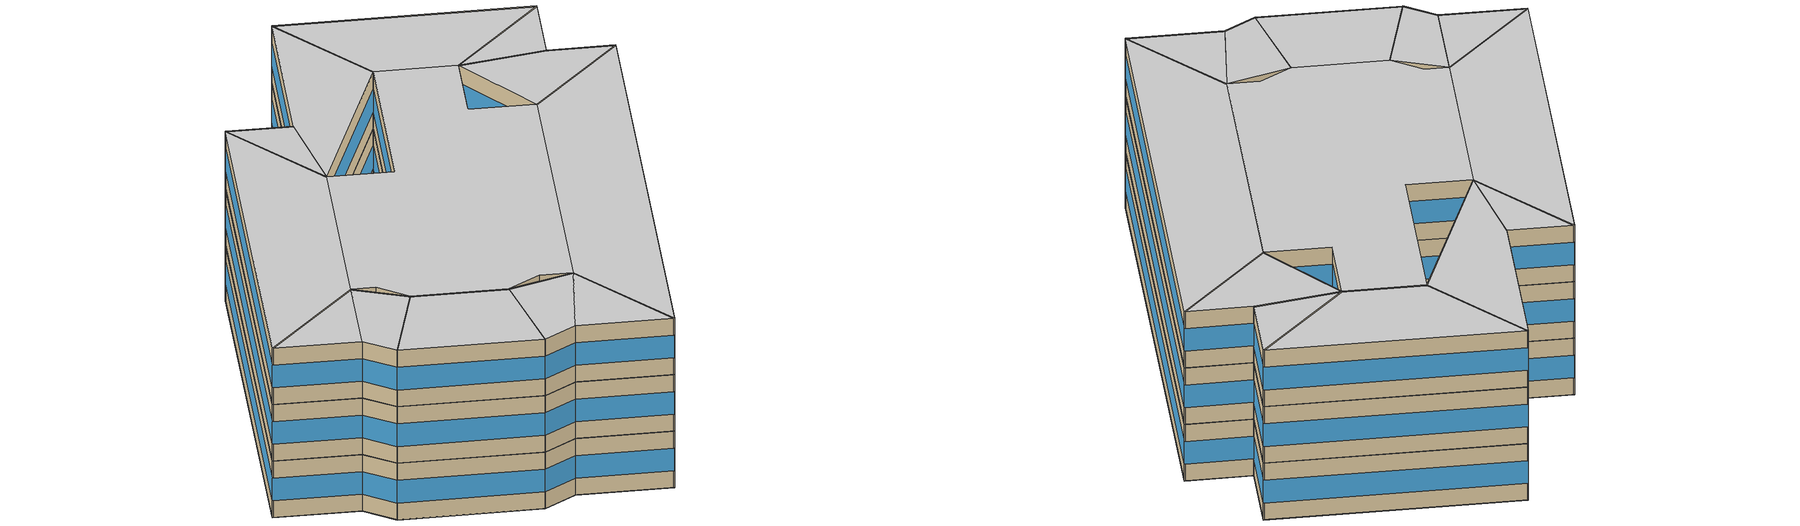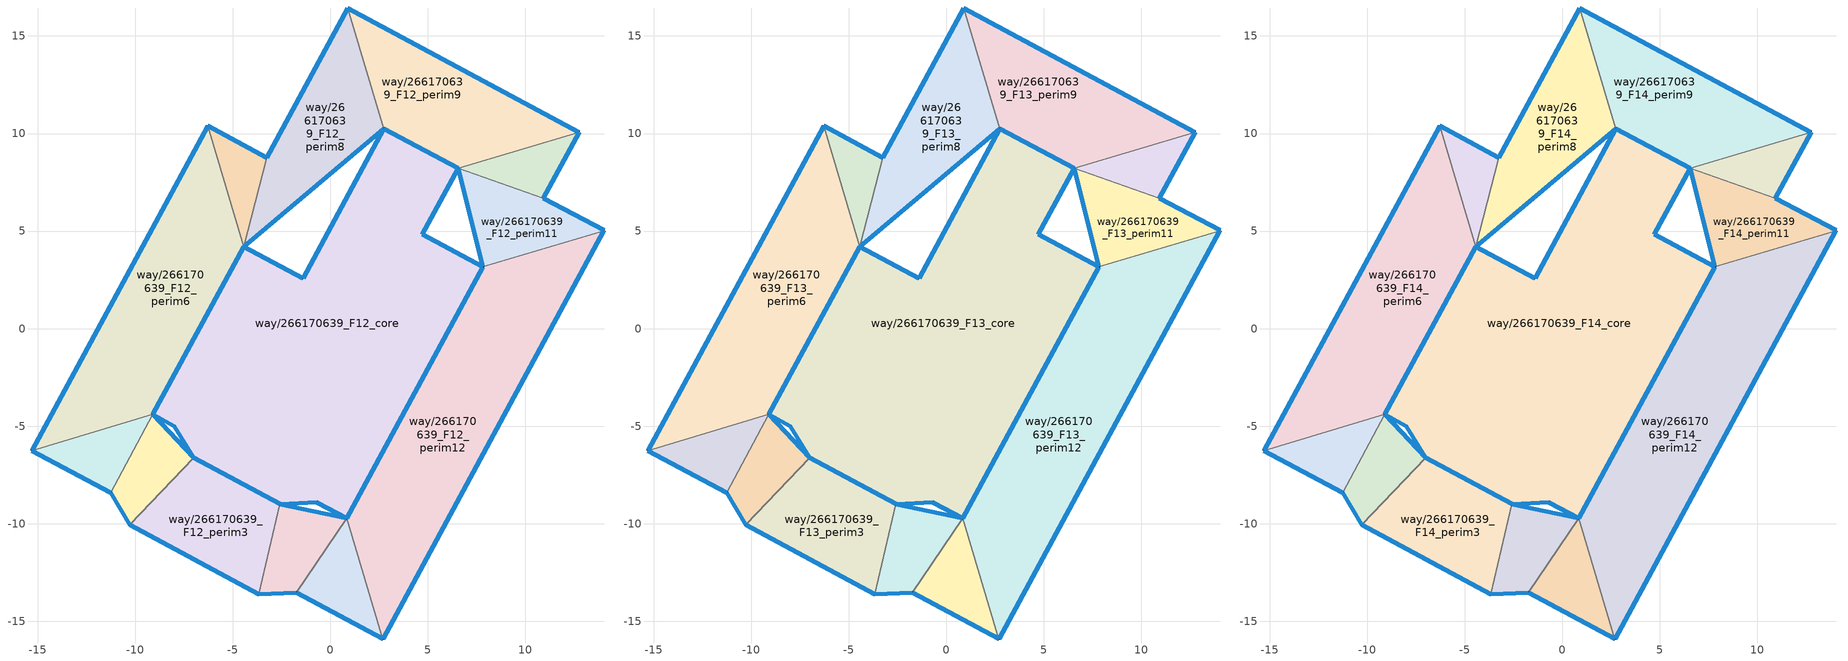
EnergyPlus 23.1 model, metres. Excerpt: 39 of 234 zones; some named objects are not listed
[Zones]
way/266170639_F12_perim1
 floor to way/266170639_F11_perim1 (Floor_Construction): 2.7,-15.91 0.85,-9.73 -1.73,-13.53 z42
 wall outside (Wall_Construction): 2.7,-15.91 -1.73,-13.53 z42:45.5
 wall to way/266170639_F12_perim12 (Wall_Construction): 0.85,-9.73 2.7,-15.91 z42:45.5
 wall to way/266170639_F12_perim2 (Wall_Construction): -1.73,-13.53 0.85,-9.73 z42:45.5
 window (Window_Construction): 2.7,-15.91 -1.73,-13.53 z43.05:44.45
way/266170639_F12_perim2
 floor to way/266170639_F11_perim2 (Floor_Construction): -1.73,-13.53 0.85,-9.73 -2.59,-8.99 -3.66,-13.61 z42
 wall outside (Wall_Construction): -1.73,-13.53 -3.66,-13.61 / -2.59,-8.99 0.85,-9.73 z42:45.5
 wall to way/266170639_F12_perim3 (Wall_Construction): -3.66,-13.61 -2.59,-8.99 z42:45.5
 window (Window_Construction): -1.73,-13.53 -3.65,-13.61 / -2.59,-8.99 0.85,-9.73 z43.05:44.45
way/266170639_F12_perim3
 floor to way/266170639_F11_perim3 (Floor_Construction): -3.66,-13.61 -2.59,-8.99 -7,-6.62 -10.27,-10.05 z42
 wall outside (Wall_Construction): -3.66,-13.61 -10.27,-10.05 / -7,-6.62 -2.59,-8.99 z42:45.5
 wall to way/266170639_F12_perim4 (Wall_Construction): -10.27,-10.05 -7,-6.62 z42:45.5
 window (Window_Construction): -3.66,-13.6 -10.27,-10.05 / -7,-6.62 -2.6,-8.99 z43.05:44.45
way/266170639_F12_perim4
 floor to way/266170639_F11_perim4 (Floor_Construction): -10.27,-10.05 -7,-6.62 -9.09,-4.4 -11.26,-8.42 z42
 wall outside (Wall_Construction): -10.27,-10.05 -11.26,-8.42 / -9.09,-4.4 -7,-6.62 z42:45.5
 wall to way/266170639_F12_perim5 (Wall_Construction): -11.26,-8.42 -9.09,-4.4 z42:45.5
 window (Window_Construction): -10.27,-10.05 -11.25,-8.42 / -9.09,-4.4 -7.01,-6.62 z43.05:44.45
way/266170639_F12_perim5
 floor to way/266170639_F11_perim5 (Floor_Construction): -11.26,-8.42 -9.09,-4.4 -15.29,-6.25 z42
 wall outside (Wall_Construction): -11.26,-8.42 -15.29,-6.25 z42:45.5
 wall to way/266170639_F12_perim6 (Wall_Construction): -15.29,-6.25 -9.09,-4.4 z42:45.5
 window (Window_Construction): -11.26,-8.42 -15.29,-6.25 z43.05:44.45
way/266170639_F12_perim6
 floor to way/266170639_F11_perim6 (Floor_Construction): -9.09,-4.4 -4.43,4.21 -6.28,10.39 -15.29,-6.25 z42
 wall outside (Wall_Construction): -15.29,-6.25 -6.28,10.39 / -4.43,4.21 -9.09,-4.4 z42:45.5
 wall to way/266170639_F12_perim7 (Wall_Construction): -6.28,10.39 -4.43,4.21 z42:45.5
 window (Window_Construction): -15.29,-6.24 -6.29,10.38 / -4.43,4.2 -9.09,-4.39 z43.05:44.45
way/266170639_F12_perim7
 floor to way/266170639_F11_perim7 (Floor_Construction): -4.43,4.21 -3.25,8.76 -6.28,10.39 z42
 wall outside (Wall_Construction): -6.28,10.39 -3.25,8.76 z42:45.5
 wall to way/266170639_F12_perim8 (Wall_Construction): -3.25,8.76 -4.43,4.21 z42:45.5
 window (Window_Construction): -6.28,10.39 -3.25,8.76 z43.05:44.45
way/266170639_F12_perim8
 floor to way/266170639_F11_perim8 (Floor_Construction): 2.75,10.25 0.9,16.43 -3.25,8.76 -4.43,4.21 z42
 wall outside (Wall_Construction): -3.25,8.76 0.9,16.43 / 2.75,10.25 -4.43,4.21 z42:45.5
 wall to way/266170639_F12_perim9 (Wall_Construction): 0.9,16.43 2.75,10.25 z42:45.5
 window (Window_Construction): -3.25,8.76 0.9,16.43 / 2.75,10.25 -4.43,4.21 z43.05:44.45
way/266170639_F12_perim9
 floor to way/266170639_F11_perim9 (Floor_Construction): 12.75,10.07 0.9,16.43 2.75,10.25 6.55,8.21 z42
 wall outside (Wall_Construction): 0.9,16.43 12.75,10.07 / 6.55,8.21 2.75,10.25 z42:45.5
 wall to way/266170639_F12_perim10 (Wall_Construction): 12.75,10.07 6.55,8.21 z42:45.5
 window (Window_Construction): 0.91,16.43 12.75,10.07 / 6.55,8.21 2.75,10.25 z43.05:44.45
way/266170639_F12_perim10
 floor to way/266170639_F11_perim10 (Floor_Construction): 10.92,6.69 12.75,10.07 6.55,8.21 z42
 wall outside (Wall_Construction): 12.75,10.07 10.92,6.69 z42:45.5
 wall to way/266170639_F12_perim11 (Wall_Construction): 10.92,6.69 6.55,8.21 z42:45.5
 window (Window_Construction): 12.75,10.06 10.93,6.69 z43.05:44.45
way/266170639_F12_perim11
 floor to way/266170639_F11_perim11 (Floor_Construction): 14.03,5.03 10.92,6.69 6.55,8.21 7.83,3.16 z42
 wall outside (Wall_Construction): 10.92,6.69 14.03,5.03 / 7.83,3.16 6.55,8.21 z42:45.5
 wall to way/266170639_F12_perim12 (Wall_Construction): 14.03,5.03 7.83,3.16 z42:45.5
 window (Window_Construction): 10.93,6.69 14.03,5.03 / 7.83,3.17 6.55,8.21 z43.05:44.45
way/266170639_F12_perim12
 floor to way/266170639_F11_perim12 (Floor_Construction): 2.7,-15.91 14.03,5.03 7.83,3.16 0.85,-9.73 z42
 wall outside (Wall_Construction): 14.03,5.03 2.7,-15.91 / 0.85,-9.73 7.83,3.16 z42:45.5
 window (Window_Construction): 14.03,5.02 2.71,-15.9 / 0.85,-9.72 7.83,3.16 z43.05:44.45
way/266170639_F12_core
 floor to way/266170639_F11_core (Floor_Construction): 6.55,8.21 4.72,4.83 7.83,3.16 0.85,-9.73 -0.67,-8.91 -2.59,-8.99 -7,-6.62 -7.98,-4.99 -9.09,-4.4 -4.43,4.21 -1.4,2.57 2.75,10.25 z42
 wall outside (Wall_Construction): -9.09,-4.4 -7.98,-4.99 -7,-6.62 -2.59,-8.99 -0.67,-8.91 0.85,-9.73 7.83,3.16 4.72,4.83 6.55,8.21 2.75,10.25 -1.4,2.57 -4.43,4.21 -9.09,-4.4 z42:45.5
 window (Window_Construction): -9.09,-4.4 -7.99,-4.99 / -7.98,-4.99 -7.01,-6.62 / -2.59,-8.99 -0.67,-8.91 / -0.67,-8.91 0.85,-9.73 / 7.83,3.17 4.72,4.83 / 4.72,4.83 6.55,8.21 / -1.4,2.58 -4.43,4.21 / -7,-6.62 -2.6,-8.99 / -4.43,4.2 -9.09,-4.39 / 6.55,8.21 2.75,10.25 / 2.75,10.25 -1.39,2.58 / 0.85,-9.72 7.83,3.16 z43.05:44.45
way/266170639_F13_perim1
 floor to way/266170639_F12_perim1 (Floor_Construction): 2.7,-15.91 0.85,-9.73 -1.73,-13.53 z45.5
 wall outside (Wall_Construction): 2.7,-15.91 -1.73,-13.53 z45.5:49
 wall to way/266170639_F13_perim12 (Wall_Construction): 0.85,-9.73 2.7,-15.91 z45.5:49
 wall to way/266170639_F13_perim2 (Wall_Construction): -1.73,-13.53 0.85,-9.73 z45.5:49
 window (Window_Construction): 2.7,-15.91 -1.73,-13.53 z46.55:47.95
way/266170639_F13_perim2
 floor to way/266170639_F12_perim2 (Floor_Construction): -1.73,-13.53 0.85,-9.73 -2.59,-8.99 -3.66,-13.61 z45.5
 wall outside (Wall_Construction): -1.73,-13.53 -3.66,-13.61 / -2.59,-8.99 0.85,-9.73 z45.5:49
 wall to way/266170639_F13_perim3 (Wall_Construction): -3.66,-13.61 -2.59,-8.99 z45.5:49
 window (Window_Construction): -1.73,-13.53 -3.65,-13.61 / -2.59,-8.99 0.85,-9.73 z46.55:47.95
way/266170639_F13_perim3
 floor to way/266170639_F12_perim3 (Floor_Construction): -3.66,-13.61 -2.59,-8.99 -7,-6.62 -10.27,-10.05 z45.5
 wall outside (Wall_Construction): -3.66,-13.61 -10.27,-10.05 / -7,-6.62 -2.59,-8.99 z45.5:49
 wall to way/266170639_F13_perim4 (Wall_Construction): -10.27,-10.05 -7,-6.62 z45.5:49
 window (Window_Construction): -3.66,-13.6 -10.27,-10.05 / -7,-6.62 -2.6,-8.99 z46.55:47.95
way/266170639_F13_perim4
 floor to way/266170639_F12_perim4 (Floor_Construction): -10.27,-10.05 -7,-6.62 -9.09,-4.4 -11.26,-8.42 z45.5
 wall outside (Wall_Construction): -10.27,-10.05 -11.26,-8.42 / -9.09,-4.4 -7,-6.62 z45.5:49
 wall to way/266170639_F13_perim5 (Wall_Construction): -11.26,-8.42 -9.09,-4.4 z45.5:49
 window (Window_Construction): -10.27,-10.05 -11.25,-8.42 / -9.09,-4.4 -7.01,-6.62 z46.55:47.95
way/266170639_F13_perim5
 floor to way/266170639_F12_perim5 (Floor_Construction): -11.26,-8.42 -9.09,-4.4 -15.29,-6.25 z45.5
 wall outside (Wall_Construction): -11.26,-8.42 -15.29,-6.25 z45.5:49
 wall to way/266170639_F13_perim6 (Wall_Construction): -15.29,-6.25 -9.09,-4.4 z45.5:49
 window (Window_Construction): -11.26,-8.42 -15.29,-6.25 z46.55:47.95
way/266170639_F13_perim6
 floor to way/266170639_F12_perim6 (Floor_Construction): -9.09,-4.4 -4.43,4.21 -6.28,10.39 -15.29,-6.25 z45.5
 wall outside (Wall_Construction): -15.29,-6.25 -6.28,10.39 / -4.43,4.21 -9.09,-4.4 z45.5:49
 wall to way/266170639_F13_perim7 (Wall_Construction): -6.28,10.39 -4.43,4.21 z45.5:49
 window (Window_Construction): -15.29,-6.24 -6.29,10.38 / -4.43,4.2 -9.09,-4.39 z46.55:47.95
way/266170639_F13_perim7
 floor to way/266170639_F12_perim7 (Floor_Construction): -4.43,4.21 -3.25,8.76 -6.28,10.39 z45.5
 wall outside (Wall_Construction): -6.28,10.39 -3.25,8.76 z45.5:49
 wall to way/266170639_F13_perim8 (Wall_Construction): -3.25,8.76 -4.43,4.21 z45.5:49
 window (Window_Construction): -6.28,10.39 -3.25,8.76 z46.55:47.95
way/266170639_F13_perim8
 floor to way/266170639_F12_perim8 (Floor_Construction): 2.75,10.25 0.9,16.43 -3.25,8.76 -4.43,4.21 z45.5
 wall outside (Wall_Construction): -3.25,8.76 0.9,16.43 / 2.75,10.25 -4.43,4.21 z45.5:49
 wall to way/266170639_F13_perim9 (Wall_Construction): 0.9,16.43 2.75,10.25 z45.5:49
 window (Window_Construction): -3.25,8.76 0.9,16.43 / 2.75,10.25 -4.43,4.21 z46.55:47.95
way/266170639_F13_perim9
 floor to way/266170639_F12_perim9 (Floor_Construction): 12.75,10.07 0.9,16.43 2.75,10.25 6.55,8.21 z45.5
 wall outside (Wall_Construction): 0.9,16.43 12.75,10.07 / 6.55,8.21 2.75,10.25 z45.5:49
 wall to way/266170639_F13_perim10 (Wall_Construction): 12.75,10.07 6.55,8.21 z45.5:49
 window (Window_Construction): 0.91,16.43 12.75,10.07 / 6.55,8.21 2.75,10.25 z46.55:47.95
way/266170639_F13_perim10
 floor to way/266170639_F12_perim10 (Floor_Construction): 10.92,6.69 12.75,10.07 6.55,8.21 z45.5
 wall outside (Wall_Construction): 12.75,10.07 10.92,6.69 z45.5:49
 wall to way/266170639_F13_perim11 (Wall_Construction): 10.92,6.69 6.55,8.21 z45.5:49
 window (Window_Construction): 12.75,10.06 10.93,6.69 z46.55:47.95
way/266170639_F13_perim11
 floor to way/266170639_F12_perim11 (Floor_Construction): 14.03,5.03 10.92,6.69 6.55,8.21 7.83,3.16 z45.5
 wall outside (Wall_Construction): 10.92,6.69 14.03,5.03 / 7.83,3.16 6.55,8.21 z45.5:49
 wall to way/266170639_F13_perim12 (Wall_Construction): 14.03,5.03 7.83,3.16 z45.5:49
 window (Window_Construction): 10.93,6.69 14.03,5.03 / 7.83,3.17 6.55,8.21 z46.55:47.95
way/266170639_F13_perim12
 floor to way/266170639_F12_perim12 (Floor_Construction): 2.7,-15.91 14.03,5.03 7.83,3.16 0.85,-9.73 z45.5
 wall outside (Wall_Construction): 14.03,5.03 2.7,-15.91 / 0.85,-9.73 7.83,3.16 z45.5:49
 window (Window_Construction): 14.03,5.02 2.71,-15.9 / 0.85,-9.72 7.83,3.16 z46.55:47.95
way/266170639_F13_core
 floor to way/266170639_F12_core (Floor_Construction): 6.55,8.21 4.72,4.83 7.83,3.16 0.85,-9.73 -0.67,-8.91 -2.59,-8.99 -7,-6.62 -7.98,-4.99 -9.09,-4.4 -4.43,4.21 -1.4,2.57 2.75,10.25 z45.5
 wall outside (Wall_Construction): -9.09,-4.4 -7.98,-4.99 -7,-6.62 -2.59,-8.99 -0.67,-8.91 0.85,-9.73 7.83,3.16 4.72,4.83 6.55,8.21 2.75,10.25 -1.4,2.57 -4.43,4.21 -9.09,-4.4 z45.5:49
 window (Window_Construction): -9.09,-4.4 -7.99,-4.99 / -7.98,-4.99 -7.01,-6.62 / -2.59,-8.99 -0.67,-8.91 / -0.67,-8.91 0.85,-9.73 / 7.83,3.17 4.72,4.83 / 4.72,4.83 6.55,8.21 / -1.4,2.58 -4.43,4.21 / -7,-6.62 -2.6,-8.99 / -4.43,4.2 -9.09,-4.39 / 6.55,8.21 2.75,10.25 / 2.75,10.25 -1.39,2.58 / 0.85,-9.72 7.83,3.16 z46.55:47.95
way/266170639_F14_perim1
 floor to way/266170639_F13_perim1 (Floor_Construction): 2.7,-15.91 0.85,-9.73 -1.73,-13.53 z49
 wall outside (Wall_Construction): 2.7,-15.91 -1.73,-13.53 z49:52.5
 wall to way/266170639_F14_perim12 (Wall_Construction): 0.85,-9.73 2.7,-15.91 z49:52.5
 wall to way/266170639_F14_perim2 (Wall_Construction): -1.73,-13.53 0.85,-9.73 z49:52.5
 window (Window_Construction): 2.7,-15.91 -1.73,-13.53 z50.05:51.45
 ceiling to way/266170639_F15_perim1 (Floor_Construction): 0.85,-9.73 2.7,-15.91 -1.73,-13.53 z52.5
way/266170639_F14_perim2
 floor to way/266170639_F13_perim2 (Floor_Construction): -1.73,-13.53 0.85,-9.73 -2.59,-8.99 -3.66,-13.61 z49
 wall outside (Wall_Construction): -1.73,-13.53 -3.66,-13.61 / -2.59,-8.99 0.85,-9.73 z49:52.5
 wall to way/266170639_F14_perim3 (Wall_Construction): -3.66,-13.61 -2.59,-8.99 z49:52.5
 window (Window_Construction): -1.73,-13.53 -3.65,-13.61 / -2.59,-8.99 0.85,-9.73 z50.05:51.45
 ceiling to way/266170639_F15_perim2 (Floor_Construction): 0.85,-9.73 -1.73,-13.53 -3.66,-13.61 -2.59,-8.99 z52.5
way/266170639_F14_perim3
 floor to way/266170639_F13_perim3 (Floor_Construction): -3.66,-13.61 -2.59,-8.99 -7,-6.62 -10.27,-10.05 z49
 wall outside (Wall_Construction): -3.66,-13.61 -10.27,-10.05 / -7,-6.62 -2.59,-8.99 z49:52.5
 wall to way/266170639_F14_perim4 (Wall_Construction): -10.27,-10.05 -7,-6.62 z49:52.5
 window (Window_Construction): -3.66,-13.6 -10.27,-10.05 / -7,-6.62 -2.6,-8.99 z50.05:51.45
 ceiling to way/266170639_F15_perim3 (Floor_Construction): -2.59,-8.99 -3.66,-13.61 -10.27,-10.05 -7,-6.62 z52.5
way/266170639_F14_perim4
 floor to way/266170639_F13_perim4 (Floor_Construction): -10.27,-10.05 -7,-6.62 -9.09,-4.4 -11.26,-8.42 z49
 wall outside (Wall_Construction): -10.27,-10.05 -11.26,-8.42 / -9.09,-4.4 -7,-6.62 z49:52.5
 wall to way/266170639_F14_perim5 (Wall_Construction): -11.26,-8.42 -9.09,-4.4 z49:52.5
 window (Window_Construction): -10.27,-10.05 -11.25,-8.42 / -9.09,-4.4 -7.01,-6.62 z50.05:51.45
 ceiling to way/266170639_F15_perim4 (Floor_Construction): -9.09,-4.4 -7,-6.62 -10.27,-10.05 -11.26,-8.42 z52.5
way/266170639_F14_perim5
 floor to way/266170639_F13_perim5 (Floor_Construction): -11.26,-8.42 -9.09,-4.4 -15.29,-6.25 z49
 wall outside (Wall_Construction): -11.26,-8.42 -15.29,-6.25 z49:52.5
 wall to way/266170639_F14_perim6 (Wall_Construction): -15.29,-6.25 -9.09,-4.4 z49:52.5
 window (Window_Construction): -11.26,-8.42 -15.29,-6.25 z50.05:51.45
 ceiling to way/266170639_F15_perim5 (Floor_Construction): -9.09,-4.4 -11.26,-8.42 -15.29,-6.25 z52.5
way/266170639_F14_perim6
 floor to way/266170639_F13_perim6 (Floor_Construction): -9.09,-4.4 -4.43,4.21 -6.28,10.39 -15.29,-6.25 z49
 wall outside (Wall_Construction): -15.29,-6.25 -6.28,10.39 / -4.43,4.21 -9.09,-4.4 z49:52.5
 wall to way/266170639_F14_perim7 (Wall_Construction): -6.28,10.39 -4.43,4.21 z49:52.5
 window (Window_Construction): -15.29,-6.24 -6.29,10.38 / -4.43,4.2 -9.09,-4.39 z50.05:51.45
 ceiling to way/266170639_F15_perim6 (Floor_Construction): -6.28,10.39 -4.43,4.21 -9.09,-4.4 -15.29,-6.25 z52.5
way/266170639_F14_perim7
 floor to way/266170639_F13_perim7 (Floor_Construction): -4.43,4.21 -3.25,8.76 -6.28,10.39 z49
 wall outside (Wall_Construction): -6.28,10.39 -3.25,8.76 z49:52.5
 wall to way/266170639_F14_perim8 (Wall_Construction): -3.25,8.76 -4.43,4.21 z49:52.5
 window (Window_Construction): -6.28,10.39 -3.25,8.76 z50.05:51.45
 ceiling to way/266170639_F15_perim7 (Floor_Construction): -3.25,8.76 -4.43,4.21 -6.28,10.39 z52.5
way/266170639_F14_perim8
 floor to way/266170639_F13_perim8 (Floor_Construction): 2.75,10.25 0.9,16.43 -3.25,8.76 -4.43,4.21 z49
 wall outside (Wall_Construction): -3.25,8.76 0.9,16.43 / 2.75,10.25 -4.43,4.21 z49:52.5
 wall to way/266170639_F14_perim9 (Wall_Construction): 0.9,16.43 2.75,10.25 z49:52.5
 window (Window_Construction): -3.25,8.76 0.9,16.43 / 2.75,10.25 -4.43,4.21 z50.05:51.45
 ceiling to way/266170639_F15_perim8 (Floor_Construction): 0.9,16.43 2.75,10.25 -4.43,4.21 -3.25,8.76 z52.5
way/266170639_F14_perim9
 floor to way/266170639_F13_perim9 (Floor_Construction): 12.75,10.07 0.9,16.43 2.75,10.25 6.55,8.21 z49
 wall outside (Wall_Construction): 0.9,16.43 12.75,10.07 / 6.55,8.21 2.75,10.25 z49:52.5
 wall to way/266170639_F14_perim10 (Wall_Construction): 12.75,10.07 6.55,8.21 z49:52.5
 window (Window_Construction): 0.91,16.43 12.75,10.07 / 6.55,8.21 2.75,10.25 z50.05:51.45
 ceiling to way/266170639_F15_perim9 (Floor_Construction): 12.75,10.07 6.55,8.21 2.75,10.25 0.9,16.43 z52.5
way/266170639_F14_perim10
 floor to way/266170639_F13_perim10 (Floor_Construction): 10.92,6.69 12.75,10.07 6.55,8.21 z49
 wall outside (Wall_Construction): 12.75,10.07 10.92,6.69 z49:52.5
 wall to way/266170639_F14_perim11 (Wall_Construction): 10.92,6.69 6.55,8.21 z49:52.5
 window (Window_Construction): 12.75,10.06 10.93,6.69 z50.05:51.45
 ceiling to way/266170639_F15_perim10 (Floor_Construction): 12.75,10.07 10.92,6.69 6.55,8.21 z52.5
way/266170639_F14_perim11
 floor to way/266170639_F13_perim11 (Floor_Construction): 14.03,5.03 10.92,6.69 6.55,8.21 7.83,3.16 z49
 wall outside (Wall_Construction): 10.92,6.69 14.03,5.03 / 7.83,3.16 6.55,8.21 z49:52.5
 wall to way/266170639_F14_perim12 (Wall_Construction): 14.03,5.03 7.83,3.16 z49:52.5
 window (Window_Construction): 10.93,6.69 14.03,5.03 / 7.83,3.17 6.55,8.21 z50.05:51.45
 ceiling to way/266170639_F15_perim11 (Floor_Construction): 14.03,5.03 7.83,3.16 6.55,8.21 10.92,6.69 z52.5
way/266170639_F14_perim12
 floor to way/266170639_F13_perim12 (Floor_Construction): 2.7,-15.91 14.03,5.03 7.83,3.16 0.85,-9.73 z49
 wall outside (Wall_Construction): 14.03,5.03 2.7,-15.91 / 0.85,-9.73 7.83,3.16 z49:52.5
 window (Window_Construction): 14.03,5.02 2.71,-15.9 / 0.85,-9.72 7.83,3.16 z50.05:51.45
 ceiling to way/266170639_F15_perim12 (Floor_Construction): 14.03,5.03 2.7,-15.91 0.85,-9.73 7.83,3.16 z52.5
way/266170639_F14_core
 floor to way/266170639_F13_core (Floor_Construction): 6.55,8.21 4.72,4.83 7.83,3.16 0.85,-9.73 -0.67,-8.91 -2.59,-8.99 -7,-6.62 -7.98,-4.99 -9.09,-4.4 -4.43,4.21 -1.4,2.57 2.75,10.25 z49
 wall outside (Wall_Construction): -9.09,-4.4 -7.98,-4.99 -7,-6.62 -2.59,-8.99 -0.67,-8.91 0.85,-9.73 7.83,3.16 4.72,4.83 6.55,8.21 2.75,10.25 -1.4,2.57 -4.43,4.21 -9.09,-4.4 z49:52.5
 window (Window_Construction): -9.09,-4.4 -7.99,-4.99 / -7.98,-4.99 -7.01,-6.62 / -2.59,-8.99 -0.67,-8.91 / -0.67,-8.91 0.85,-9.73 / 7.83,3.17 4.72,4.83 / 4.72,4.83 6.55,8.21 / -1.4,2.58 -4.43,4.21 / -7,-6.62 -2.6,-8.99 / -4.43,4.2 -9.09,-4.39 / 6.55,8.21 2.75,10.25 / 2.75,10.25 -1.39,2.58 / 0.85,-9.72 7.83,3.16 z50.05:51.45
 ceiling to way/266170639_F15_core (Floor_Construction): 0.85,-9.73 7.83,3.16 4.72,4.83 6.55,8.21 2.75,10.25 -1.4,2.57 -4.43,4.21 -9.09,-4.4 -7.98,-4.99 -7,-6.62 -2.59,-8.99 -0.67,-8.91 z52.5
[Building]
OpenUBEM_Building: North Axis=0; Terrain=City; Solar Distribution=FullExterior
[Site:Location]
New.York-Central.Park.Obs-Belvedere.Castle: Latitude=40.77889; Longitude=-73.9692; Time Zone=-5; Elevation=48
[SizingPeriod:WeatherFileDays]
AnnualSizingPeriod: Begin Month=1; Begin Day of Month=1; End Month=12; End Day of Month=31; Day of Week for Start Day=Monday; Use Weather File Daylight Saving Period=No; Use Weather File Rain and Snow Indicators=No
[SITE:WATERMAINSTEMPERATURE]
Calculation Method=CorrelationFromWeatherFile
[MATERIAL:NOMASS] Roughness=MediumRough; Thermal Absorptance=0.9; Solar Absorptance=0.7; Visible Absorptance=0.7
Name | Thermal Resistance
Wall_Assembly | 1.73913
Floor_Assembly | 1.94932
[WINDOWMATERIAL:SIMPLEGLAZINGSYSTEM]
Window_Material: UFactor=3.236; Solar Heat Gain Coefficient=0.36; Visible Transmittance=0.6
[CONSTRUCTION]
Wall_Construction: Wall_Assembly
Floor_Construction: Floor_Assembly
Window_Construction: Window_Material
[ZONE] Type=1; Multiplier=1; Ceiling Height=autocalculate; Volume=autocalculate; Floor Area=autocalculate; Part of Total Floor Area=Yes
way/266170639_F12_perim1; way/266170639_F13_perim1; way/266170639_F14_perim1; way/266170639_F12_perim2; way/266170639_F13_perim2; way/266170639_F14_perim2; way/266170639_F12_perim3; way/266170639_F13_perim3; way/266170639_F14_perim3; way/266170639_F12_perim4; way/266170639_F13_perim4; way/266170639_F14_perim4; way/266170639_F12_perim5; way/266170639_F13_perim5; way/266170639_F14_perim5; way/266170639_F12_perim6; way/266170639_F13_perim6; way/266170639_F14_perim6; way/266170639_F12_perim7; way/266170639_F13_perim7; way/266170639_F14_perim7; way/266170639_F12_perim8; way/266170639_F13_perim8; way/266170639_F14_perim8; way/266170639_F12_perim9; way/266170639_F13_perim9; way/266170639_F14_perim9; way/266170639_F12_perim10; way/266170639_F13_perim10; way/266170639_F14_perim10; way/266170639_F12_perim11; way/266170639_F13_perim11; way/266170639_F14_perim11; way/266170639_F12_perim12; way/266170639_F13_perim12; way/266170639_F14_perim12; way/266170639_F12_core; way/266170639_F13_core; way/266170639_F14_core
[PEOPLE] Number of People Schedule=Occupancy_Schedule_MediumOffice; Number of People Calculation Method=People/Area; People per Floor Area=0.0538213; Fraction Radiant=0.3; Sensible Heat Fraction=autocalculate; Activity Level Schedule=Activity_Level; Carbon Dioxide Generation Rate=3.82e-08; Enable ASHRAE 55 Comfort Warnings=No; Mean Radiant Temperature Calculation Type=ZoneAveraged; Clothing Insulation Calculation Method=ClothingInsulationSchedule; Cold Stress Temperature Threshold=15.56; Heat Stress Temperature Threshold=30
Name | Zone or ZoneList or Space or SpaceList
People_way/266170639_F12_core | way/266170639_F12_core
People_way/266170639_F13_core | way/266170639_F13_core
People_way/266170639_F14_core | way/266170639_F14_core
People_way/266170639_F12_perim1 | way/266170639_F12_perim1
People_way/266170639_F13_perim1 | way/266170639_F13_perim1
People_way/266170639_F14_perim1 | way/266170639_F14_perim1
People_way/266170639_F12_perim2 | way/266170639_F12_perim2
People_way/266170639_F13_perim2 | way/266170639_F13_perim2
People_way/266170639_F14_perim2 | way/266170639_F14_perim2
People_way/266170639_F12_perim3 | way/266170639_F12_perim3
People_way/266170639_F13_perim3 | way/266170639_F13_perim3
People_way/266170639_F14_perim3 | way/266170639_F14_perim3
People_way/266170639_F12_perim4 | way/266170639_F12_perim4
People_way/266170639_F13_perim4 | way/266170639_F13_perim4
People_way/266170639_F14_perim4 | way/266170639_F14_perim4
People_way/266170639_F12_perim5 | way/266170639_F12_perim5
People_way/266170639_F13_perim5 | way/266170639_F13_perim5
People_way/266170639_F14_perim5 | way/266170639_F14_perim5
People_way/266170639_F12_perim6 | way/266170639_F12_perim6
People_way/266170639_F13_perim6 | way/266170639_F13_perim6
People_way/266170639_F14_perim6 | way/266170639_F14_perim6
People_way/266170639_F12_perim7 | way/266170639_F12_perim7
People_way/266170639_F13_perim7 | way/266170639_F13_perim7
People_way/266170639_F14_perim7 | way/266170639_F14_perim7
People_way/266170639_F12_perim8 | way/266170639_F12_perim8
People_way/266170639_F13_perim8 | way/266170639_F13_perim8
People_way/266170639_F14_perim8 | way/266170639_F14_perim8
People_way/266170639_F12_perim9 | way/266170639_F12_perim9
People_way/266170639_F13_perim9 | way/266170639_F13_perim9
People_way/266170639_F14_perim9 | way/266170639_F14_perim9
People_way/266170639_F12_perim10 | way/266170639_F12_perim10
People_way/266170639_F13_perim10 | way/266170639_F13_perim10
People_way/266170639_F14_perim10 | way/266170639_F14_perim10
People_way/266170639_F12_perim11 | way/266170639_F12_perim11
People_way/266170639_F13_perim11 | way/266170639_F13_perim11
People_way/266170639_F14_perim11 | way/266170639_F14_perim11
People_way/266170639_F12_perim12 | way/266170639_F12_perim12
People_way/266170639_F13_perim12 | way/266170639_F13_perim12
People_way/266170639_F14_perim12 | way/266170639_F14_perim12
[LIGHTS] Schedule=Lighting_Schedule_MediumOffice; Design Level Calculation Method=Watts/Area; Watts per Zone Floor Area=10.76; Return Air Fraction=0; Fraction Radiant=0.42; Fraction Visible=0; Fraction Replaceable=1; EndUse Subcategory=General; Return Air Fraction Calculated from Plenum Temperature=No; Return Air Fraction Function of Plenum Temperature Coefficient 1=0; Return Air Fraction Function of Plenum Temperature Coefficient 2=0
Name | Zone or ZoneList or Space or SpaceList
Lights_way/266170639_F12_core | way/266170639_F12_core
Lights_way/266170639_F13_core | way/266170639_F13_core
Lights_way/266170639_F14_core | way/266170639_F14_core
Lights_way/266170639_F12_perim1 | way/266170639_F12_perim1
Lights_way/266170639_F13_perim1 | way/266170639_F13_perim1
Lights_way/266170639_F14_perim1 | way/266170639_F14_perim1
Lights_way/266170639_F12_perim2 | way/266170639_F12_perim2
Lights_way/266170639_F13_perim2 | way/266170639_F13_perim2
Lights_way/266170639_F14_perim2 | way/266170639_F14_perim2
Lights_way/266170639_F12_perim3 | way/266170639_F12_perim3
Lights_way/266170639_F13_perim3 | way/266170639_F13_perim3
Lights_way/266170639_F14_perim3 | way/266170639_F14_perim3
Lights_way/266170639_F12_perim4 | way/266170639_F12_perim4
Lights_way/266170639_F13_perim4 | way/266170639_F13_perim4
Lights_way/266170639_F14_perim4 | way/266170639_F14_perim4
Lights_way/266170639_F12_perim5 | way/266170639_F12_perim5
Lights_way/266170639_F13_perim5 | way/266170639_F13_perim5
Lights_way/266170639_F14_perim5 | way/266170639_F14_perim5
Lights_way/266170639_F12_perim6 | way/266170639_F12_perim6
Lights_way/266170639_F13_perim6 | way/266170639_F13_perim6
Lights_way/266170639_F14_perim6 | way/266170639_F14_perim6
Lights_way/266170639_F12_perim7 | way/266170639_F12_perim7
Lights_way/266170639_F13_perim7 | way/266170639_F13_perim7
Lights_way/266170639_F14_perim7 | way/266170639_F14_perim7
Lights_way/266170639_F12_perim8 | way/266170639_F12_perim8
Lights_way/266170639_F13_perim8 | way/266170639_F13_perim8
Lights_way/266170639_F14_perim8 | way/266170639_F14_perim8
Lights_way/266170639_F12_perim9 | way/266170639_F12_perim9
Lights_way/266170639_F13_perim9 | way/266170639_F13_perim9
Lights_way/266170639_F14_perim9 | way/266170639_F14_perim9
Lights_way/266170639_F12_perim10 | way/266170639_F12_perim10
Lights_way/266170639_F13_perim10 | way/266170639_F13_perim10
Lights_way/266170639_F14_perim10 | way/266170639_F14_perim10
Lights_way/266170639_F12_perim11 | way/266170639_F12_perim11
Lights_way/266170639_F13_perim11 | way/266170639_F13_perim11
Lights_way/266170639_F14_perim11 | way/266170639_F14_perim11
Lights_way/266170639_F12_perim12 | way/266170639_F12_perim12
Lights_way/266170639_F13_perim12 | way/266170639_F13_perim12
Lights_way/266170639_F14_perim12 | way/266170639_F14_perim12
[ELECTRICEQUIPMENT] Schedule=Equipment_Schedule_MediumOffice; Design Level Calculation Method=Watts/Area; Watts per Zone Floor Area=10.76; Fraction Latent=0; Fraction Radiant=0.5; Fraction Lost=0; EndUse Subcategory=General
Name | Zone or ZoneList or Space or SpaceList
Equipment_way/266170639_F12_core | way/266170639_F12_core
Equipment_way/266170639_F13_core | way/266170639_F13_core
Equipment_way/266170639_F14_core | way/266170639_F14_core
Equipment_way/266170639_F12_perim1 | way/266170639_F12_perim1
Equipment_way/266170639_F13_perim1 | way/266170639_F13_perim1
Equipment_way/266170639_F14_perim1 | way/266170639_F14_perim1
Equipment_way/266170639_F12_perim2 | way/266170639_F12_perim2
Equipment_way/266170639_F13_perim2 | way/266170639_F13_perim2
Equipment_way/266170639_F14_perim2 | way/266170639_F14_perim2
Equipment_way/266170639_F12_perim3 | way/266170639_F12_perim3
Equipment_way/266170639_F13_perim3 | way/266170639_F13_perim3
Equipment_way/266170639_F14_perim3 | way/266170639_F14_perim3
Equipment_way/266170639_F12_perim4 | way/266170639_F12_perim4
Equipment_way/266170639_F13_perim4 | way/266170639_F13_perim4
Equipment_way/266170639_F14_perim4 | way/266170639_F14_perim4
Equipment_way/266170639_F12_perim5 | way/266170639_F12_perim5
Equipment_way/266170639_F13_perim5 | way/266170639_F13_perim5
Equipment_way/266170639_F14_perim5 | way/266170639_F14_perim5
Equipment_way/266170639_F12_perim6 | way/266170639_F12_perim6
Equipment_way/266170639_F13_perim6 | way/266170639_F13_perim6
Equipment_way/266170639_F14_perim6 | way/266170639_F14_perim6
Equipment_way/266170639_F12_perim7 | way/266170639_F12_perim7
Equipment_way/266170639_F13_perim7 | way/266170639_F13_perim7
Equipment_way/266170639_F14_perim7 | way/266170639_F14_perim7
Equipment_way/266170639_F12_perim8 | way/266170639_F12_perim8
Equipment_way/266170639_F13_perim8 | way/266170639_F13_perim8
Equipment_way/266170639_F14_perim8 | way/266170639_F14_perim8
Equipment_way/266170639_F12_perim9 | way/266170639_F12_perim9
Equipment_way/266170639_F13_perim9 | way/266170639_F13_perim9
Equipment_way/266170639_F14_perim9 | way/266170639_F14_perim9
Equipment_way/266170639_F12_perim10 | way/266170639_F12_perim10
Equipment_way/266170639_F13_perim10 | way/266170639_F13_perim10
Equipment_way/266170639_F14_perim10 | way/266170639_F14_perim10
Equipment_way/266170639_F12_perim11 | way/266170639_F12_perim11
Equipment_way/266170639_F13_perim11 | way/266170639_F13_perim11
Equipment_way/266170639_F14_perim11 | way/266170639_F14_perim11
Equipment_way/266170639_F12_perim12 | way/266170639_F12_perim12
Equipment_way/266170639_F13_perim12 | way/266170639_F13_perim12
Equipment_way/266170639_F14_perim12 | way/266170639_F14_perim12
[ZONEINFILTRATION:DESIGNFLOWRATE] Schedule=Infiltration_Schedule_MediumOffice; Design Flow Rate Calculation Method=Flow/ExteriorWallArea; Flow Rate per Exterior Surface Area=0.000285; Constant Term Coefficient=1; Temperature Term Coefficient=0; Velocity Term Coefficient=0; Velocity Squared Term Coefficient=0
Name | Zone or ZoneList or Space or SpaceList
Infiltration_way/266170639_F12_core | way/266170639_F12_core
Infiltration_way/266170639_F13_core | way/266170639_F13_core
Infiltration_way/266170639_F14_core | way/266170639_F14_core
Infiltration_way/266170639_F12_perim1 | way/266170639_F12_perim1
Infiltration_way/266170639_F13_perim1 | way/266170639_F13_perim1
Infiltration_way/266170639_F14_perim1 | way/266170639_F14_perim1
Infiltration_way/266170639_F12_perim2 | way/266170639_F12_perim2
Infiltration_way/266170639_F13_perim2 | way/266170639_F13_perim2
Infiltration_way/266170639_F14_perim2 | way/266170639_F14_perim2
Infiltration_way/266170639_F12_perim3 | way/266170639_F12_perim3
Infiltration_way/266170639_F13_perim3 | way/266170639_F13_perim3
Infiltration_way/266170639_F14_perim3 | way/266170639_F14_perim3
Infiltration_way/266170639_F12_perim4 | way/266170639_F12_perim4
Infiltration_way/266170639_F13_perim4 | way/266170639_F13_perim4
Infiltration_way/266170639_F14_perim4 | way/266170639_F14_perim4
Infiltration_way/266170639_F12_perim5 | way/266170639_F12_perim5
Infiltration_way/266170639_F13_perim5 | way/266170639_F13_perim5
Infiltration_way/266170639_F14_perim5 | way/266170639_F14_perim5
Infiltration_way/266170639_F12_perim6 | way/266170639_F12_perim6
Infiltration_way/266170639_F13_perim6 | way/266170639_F13_perim6
Infiltration_way/266170639_F14_perim6 | way/266170639_F14_perim6
Infiltration_way/266170639_F12_perim7 | way/266170639_F12_perim7
Infiltration_way/266170639_F13_perim7 | way/266170639_F13_perim7
Infiltration_way/266170639_F14_perim7 | way/266170639_F14_perim7
Infiltration_way/266170639_F12_perim8 | way/266170639_F12_perim8
Infiltration_way/266170639_F13_perim8 | way/266170639_F13_perim8
Infiltration_way/266170639_F14_perim8 | way/266170639_F14_perim8
Infiltration_way/266170639_F12_perim9 | way/266170639_F12_perim9
Infiltration_way/266170639_F13_perim9 | way/266170639_F13_perim9
Infiltration_way/266170639_F14_perim9 | way/266170639_F14_perim9
Infiltration_way/266170639_F12_perim10 | way/266170639_F12_perim10
Infiltration_way/266170639_F13_perim10 | way/266170639_F13_perim10
Infiltration_way/266170639_F14_perim10 | way/266170639_F14_perim10
Infiltration_way/266170639_F12_perim11 | way/266170639_F12_perim11
Infiltration_way/266170639_F13_perim11 | way/266170639_F13_perim11
Infiltration_way/266170639_F14_perim11 | way/266170639_F14_perim11
Infiltration_way/266170639_F12_perim12 | way/266170639_F12_perim12
Infiltration_way/266170639_F13_perim12 | way/266170639_F13_perim12
Infiltration_way/266170639_F14_perim12 | way/266170639_F14_perim12
[HVACTEMPLATE:ZONE:VAV] Template VAV System=way/266170639_PVAV_Sys; Supply Air Maximum Flow Rate=autosize; Zone Minimum Air Flow Input Method=Constant; Constant Minimum Air Flow Fraction=0.3; Outdoor Air Method=Flow/Person; Outdoor Air Flow Rate per Person=0.01; Outdoor Air Flow Rate per Zone Floor Area=0; Outdoor Air Flow Rate per Zone=0; Reheat Coil Type=Electric; Damper Heating Action=Reverse; Baseboard Heating Type=None; Baseboard Heating Capacity=autosize; Zone Cooling Design Supply Air Temperature Input Method=SystemSupplyAirTemperature; Zone Cooling Design Supply Air Temperature=12.8; Zone Cooling Design Supply Air Temperature Difference=11.11; Zone Heating Design Supply Air Temperature Input Method=SupplyAirTemperature; Zone Heating Design Supply Air Temperature=50; Zone Heating Design Supply Air Temperature Difference=30
Name | Template Thermostat
way/266170639_F12_core | way/266170639_F12_core_Thermostat
way/266170639_F13_core | way/266170639_F13_core_Thermostat
way/266170639_F14_core | way/266170639_F14_core_Thermostat
way/266170639_F12_perim1 | way/266170639_F12_perim1_Thermostat
way/266170639_F13_perim1 | way/266170639_F13_perim1_Thermostat
way/266170639_F14_perim1 | way/266170639_F14_perim1_Thermostat
way/266170639_F12_perim2 | way/266170639_F12_perim2_Thermostat
way/266170639_F13_perim2 | way/266170639_F13_perim2_Thermostat
way/266170639_F14_perim2 | way/266170639_F14_perim2_Thermostat
way/266170639_F12_perim3 | way/266170639_F12_perim3_Thermostat
way/266170639_F13_perim3 | way/266170639_F13_perim3_Thermostat
way/266170639_F14_perim3 | way/266170639_F14_perim3_Thermostat
way/266170639_F12_perim4 | way/266170639_F12_perim4_Thermostat
way/266170639_F13_perim4 | way/266170639_F13_perim4_Thermostat
way/266170639_F14_perim4 | way/266170639_F14_perim4_Thermostat
way/266170639_F12_perim5 | way/266170639_F12_perim5_Thermostat
way/266170639_F13_perim5 | way/266170639_F13_perim5_Thermostat
way/266170639_F14_perim5 | way/266170639_F14_perim5_Thermostat
way/266170639_F12_perim6 | way/266170639_F12_perim6_Thermostat
way/266170639_F13_perim6 | way/266170639_F13_perim6_Thermostat
way/266170639_F14_perim6 | way/266170639_F14_perim6_Thermostat
way/266170639_F12_perim7 | way/266170639_F12_perim7_Thermostat
way/266170639_F13_perim7 | way/266170639_F13_perim7_Thermostat
way/266170639_F14_perim7 | way/266170639_F14_perim7_Thermostat
way/266170639_F12_perim8 | way/266170639_F12_perim8_Thermostat
way/266170639_F13_perim8 | way/266170639_F13_perim8_Thermostat
way/266170639_F14_perim8 | way/266170639_F14_perim8_Thermostat
way/266170639_F12_perim9 | way/266170639_F12_perim9_Thermostat
way/266170639_F13_perim9 | way/266170639_F13_perim9_Thermostat
way/266170639_F14_perim9 | way/266170639_F14_perim9_Thermostat
way/266170639_F12_perim10 | way/266170639_F12_perim10_Thermostat
way/266170639_F13_perim10 | way/266170639_F13_perim10_Thermostat
way/266170639_F14_perim10 | way/266170639_F14_perim10_Thermostat
way/266170639_F12_perim11 | way/266170639_F12_perim11_Thermostat
way/266170639_F13_perim11 | way/266170639_F13_perim11_Thermostat
way/266170639_F14_perim11 | way/266170639_F14_perim11_Thermostat
way/266170639_F12_perim12 | way/266170639_F12_perim12_Thermostat
way/266170639_F13_perim12 | way/266170639_F13_perim12_Thermostat
way/266170639_F14_perim12 | way/266170639_F14_perim12_Thermostat
[SCHEDULE:COMPACT]
Occupancy_Schedule_MediumOffice: Through: 12/31, For: Weekdays, Until: 06:00, 0, Until: 07:00, 0.1, Until: 08:00, 0.2, Until: 12:00, 0.95, Until: 13:00, 0.5, Until: 17:00, 0.95, Until: 18:00, 0.3, Until: 22:00, 0.1, Until: 24:00, 0.05, For: Saturday, Until: 06:00, 0, Until: 08:00, 0.1, Until: 12:00, 0.3, Until: 17:00, 0.1, Until: 19:00, 0.05, Until: 24:00, 0, For: AllOtherDays, Until: 06:00, 0, Until: 18:00, 0.05, Until: 24:00, 0
Lighting_Schedule_MediumOffice: Through: 12/31, For: Weekdays, Until: 05:00, 0.04184, Until: 07:00, 0.08368, Until: 08:00, 0.25105, Until: 17:00, 0.75314, Until: 18:00, 0.41841, Until: 20:00, 0.25105, Until: 22:00, 0.16736, Until: 23:00, 0.08368, Until: 24:00, 0.04184, For: Saturday, Until: 06:00, 0.04184, Until: 08:00, 0.08368, Until: 12:00, 0.25105, Until: 17:00, 0.12552, Until: 24:00, 0.04184, For: AllOtherDays, Until: 24:00, 0.04184
Equipment_Schedule_MediumOffice: Through: 12/31, For: Weekdays, Until: 06:00, 0.307674, Until: 08:00, 0.381235, Until: 12:00, 0.857778, Until: 13:00, 0.76247, Until: 17:00, 0.857778, Until: 18:00, 0.476543, Until: 24:00, 0.381235, For: Saturday, Until: 06:00, 0.230755, Until: 08:00, 0.381235, Until: 12:00, 0.476543, Until: 17:00, 0.33358, Until: 19:00, 0.285926, Until: 24:00, 0.230755, For: AllOtherDays, Until: 06:00, 0.230755, Until: 18:00, 0.285926, Until: 24:00, 0.230755
Infiltration_Schedule_MediumOffice: Through: 12/31, For: Weekdays, Until: 06:00, 1, Until: 07:00, 0.25, Until: 08:00, 0.25, Until: 12:00, 0.25, Until: 13:00, 0.25, Until: 17:00, 0.25, Until: 18:00, 0.25, Until: 22:00, 0.25, Until: 24:00, 0.25, For: Saturday, Until: 06:00, 1, Until: 08:00, 0.25, Until: 12:00, 0.25, Until: 17:00, 0.25, Until: 19:00, 0.25, Until: 24:00, 1, For: AllOtherDays, Until: 06:00, 1, Until: 18:00, 0.25, Until: 24:00, 1
[Schedule:Constant]
Activity_Level: Hourly Value=120
